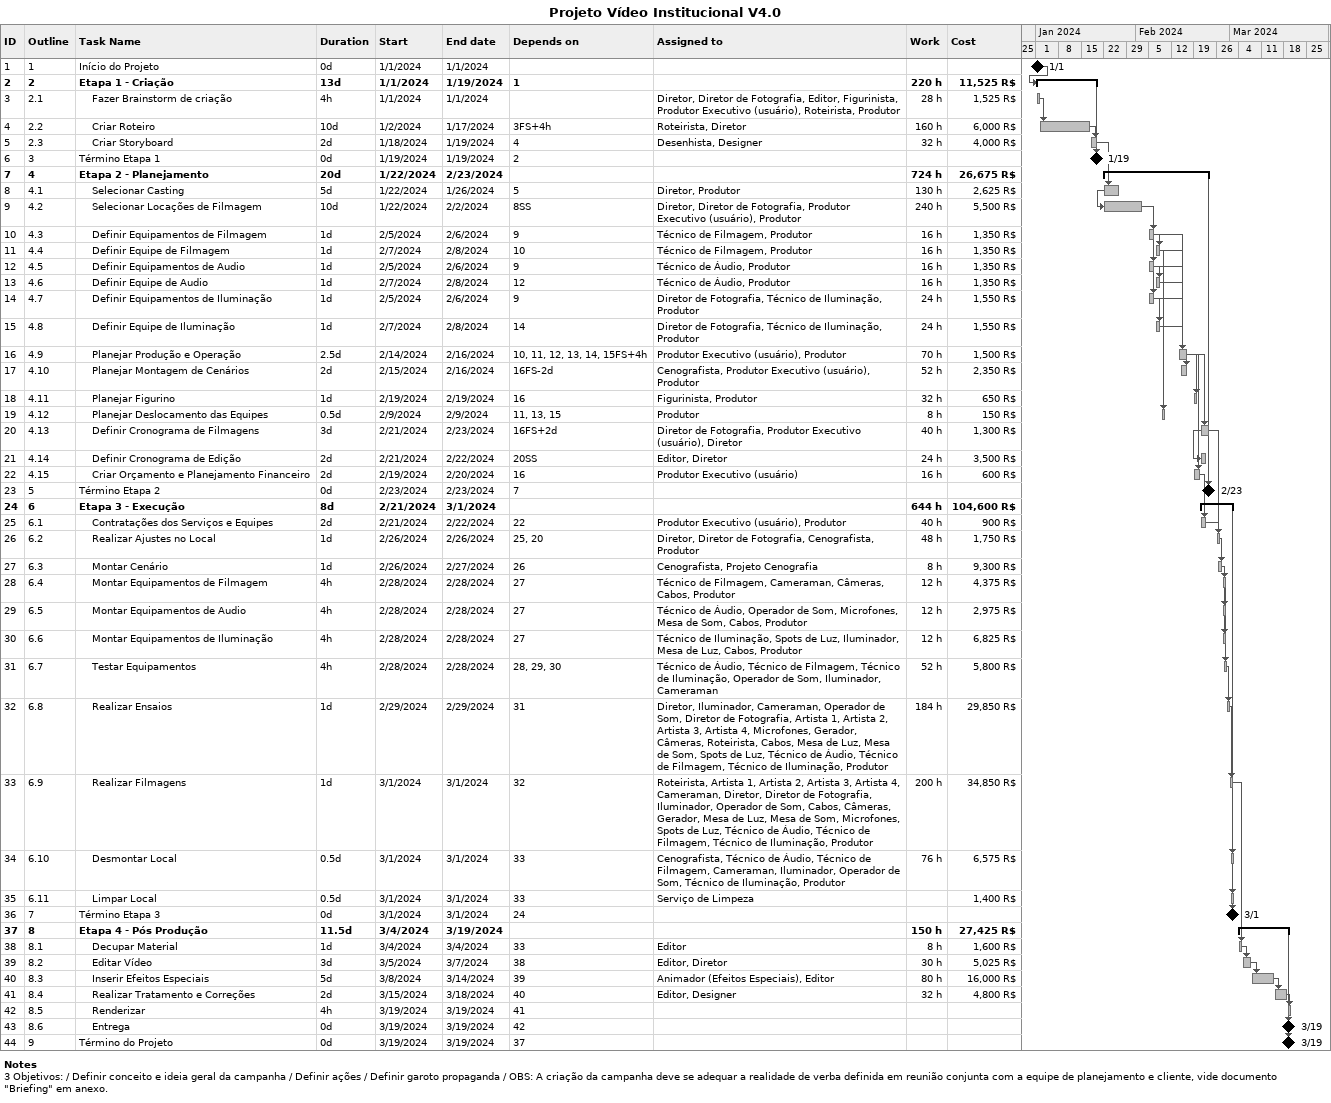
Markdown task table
Projeto Vídeo Institucional V4.0

| ID | WBS | Task | Duration | Start | Finish | Predecessors | Resources | Work (h) | Cost (R$) |
|---|---|---|---|---|---|---|---|---|---|
| 1 | 1 | Início do Projeto | 0d | 2024-01-01 | 2024-01-01 |  |  |  |  |
| 2 | 2 | **Etapa 1 - Criação** | 13d | 2024-01-01 | 2024-01-19 | 1 |  | 220 | 11525 |
| 3 | 2.1 | Fazer Brainstorm de criação | 4h | 2024-01-01 | 2024-01-01 |  | Diretor, Diretor de Fotografia, Editor, Figurinista, Produtor Executivo (usuário), Roteirista, Produtor | 28 | 1525 |
| 4 | 2.2 | Criar Roteiro | 10d | 2024-01-02 | 2024-01-17 | 3FS+4h | Roteirista, Diretor | 160 | 6000 |
| 5 | 2.3 | Criar Storyboard | 2d | 2024-01-18 | 2024-01-19 | 4 | Desenhista, Designer | 32 | 4000 |
| 6 | 3 | Término Etapa 1 | 0d | 2024-01-19 | 2024-01-19 | 2 |  |  |  |
| 7 | 4 | **Etapa 2 - Planejamento** | 20d | 2024-01-22 | 2024-02-23 |  |  | 724 | 26675 |
| 8 | 4.1 | Selecionar Casting | 5d | 2024-01-22 | 2024-01-26 | 5 | Diretor, Produtor | 130 | 2625 |
| 9 | 4.2 | Selecionar Locações de Filmagem | 10d | 2024-01-22 | 2024-02-02 | 8SS | Diretor, Diretor de Fotografia, Produtor Executivo (usuário), Produtor | 240 | 5500 |
| 10 | 4.3 | Definir Equipamentos de Filmagem | 1d | 2024-02-05 | 2024-02-06 | 9 | Técnico de Filmagem, Produtor | 16 | 1350 |
| 11 | 4.4 | Definir Equipe de Filmagem | 1d | 2024-02-07 | 2024-02-08 | 10 | Técnico de Filmagem, Produtor | 16 | 1350 |
| 12 | 4.5 | Definir Equipamentos de Audio | 1d | 2024-02-05 | 2024-02-06 | 9 | Técnico de Áudio, Produtor | 16 | 1350 |
| 13 | 4.6 | Definir Equipe de Audio | 1d | 2024-02-07 | 2024-02-08 | 12 | Técnico de Áudio, Produtor | 16 | 1350 |
| 14 | 4.7 | Definir Equipamentos de Iluminação | 1d | 2024-02-05 | 2024-02-06 | 9 | Diretor de Fotografia, Técnico de Iluminação, Produtor | 24 | 1550 |
| 15 | 4.8 | Definir Equipe de Iluminação | 1d | 2024-02-07 | 2024-02-08 | 14 | Diretor de Fotografia, Técnico de Iluminação, Produtor | 24 | 1550 |
| 16 | 4.9 | Planejar Produção e Operação | 2.5d | 2024-02-14 | 2024-02-16 | 10, 11, 12, 13, 14, 15FS+4h | Produtor Executivo (usuário), Produtor | 70 | 1500 |
| 17 | 4.10 | Planejar Montagem de Cenários | 2d | 2024-02-15 | 2024-02-16 | 16FS-2d | Cenografista, Produtor Executivo (usuário), Produtor | 52 | 2350 |
| 18 | 4.11 | Planejar Figurino | 1d | 2024-02-19 | 2024-02-19 | 16 | Figurinista, Produtor | 32 | 650 |
| 19 | 4.12 | Planejar Deslocamento das Equipes | 0.5d | 2024-02-09 | 2024-02-09 | 11, 13, 15 | Produtor | 8 | 150 |
| 20 | 4.13 | Definir Cronograma de Filmagens | 3d | 2024-02-21 | 2024-02-23 | 16FS+2d | Diretor de Fotografia, Produtor Executivo (usuário), Diretor | 40 | 1300 |
| 21 | 4.14 | Definir Cronograma de Edição | 2d | 2024-02-21 | 2024-02-22 | 20SS | Editor, Diretor | 24 | 3500 |
| 22 | 4.15 | Criar Orçamento e Planejamento Financeiro | 2d | 2024-02-19 | 2024-02-20 | 16 | Produtor Executivo (usuário) | 16 | 600 |
| 23 | 5 | Término Etapa 2 | 0d | 2024-02-23 | 2024-02-23 | 7 |  |  |  |
| 24 | 6 | **Etapa 3 - Execução** | 8d | 2024-02-21 | 2024-03-01 |  |  | 644 | 104600 |
| 25 | 6.1 | Contratações dos Serviços e Equipes | 2d | 2024-02-21 | 2024-02-22 | 22 | Produtor Executivo (usuário), Produtor | 40 | 900 |
| 26 | 6.2 | Realizar Ajustes no Local | 1d | 2024-02-26 | 2024-02-26 | 25, 20 | Diretor, Diretor de Fotografia, Cenografista, Produtor | 48 | 1750 |
| 27 | 6.3 | Montar Cenário | 1d | 2024-02-26 | 2024-02-27 | 26 | Cenografista, Projeto Cenografia | 8 | 9300 |
| 28 | 6.4 | Montar Equipamentos de Filmagem | 4h | 2024-02-28 | 2024-02-28 | 27 | Técnico de Filmagem, Cameraman, Câmeras, Cabos, Produtor | 12 | 4375 |
| 29 | 6.5 | Montar Equipamentos de Audio | 4h | 2024-02-28 | 2024-02-28 | 27 | Técnico de Áudio, Operador de Som, Microfones, Mesa de Som, Cabos, Produtor | 12 | 2975 |
| 30 | 6.6 | Montar Equipamentos de Iluminação | 4h | 2024-02-28 | 2024-02-28 | 27 | Técnico de Iluminação, Spots de Luz, Iluminador, Mesa de Luz, Cabos, Produtor | 12 | 6825 |
| 31 | 6.7 | Testar Equipamentos | 4h | 2024-02-28 | 2024-02-28 | 28, 29, 30 | Técnico de Áudio, Técnico de Filmagem, Técnico de Iluminação, Operador de Som, Iluminador, Cameraman | 52 | 5800 |
| 32 | 6.8 | Realizar Ensaios | 1d | 2024-02-29 | 2024-02-29 | 31 | Diretor, Iluminador, Cameraman, Operador de Som, Diretor de Fotografia, Artista 1, Artista 2, Artista 3, Artista 4, Microfones, Gerador, Câmeras, Roteirista, Cabos, Mesa de Luz, Mesa de Som, Spots de Luz, Técnico de Áudio, Técnico de Filmagem, Técnico de Iluminação, Produtor | 184 | 29850 |
| 33 | 6.9 | Realizar Filmagens | 1d | 2024-03-01 | 2024-03-01 | 32 | Roteirista, Artista 1, Artista 2, Artista 3, Artista 4, Cameraman, Diretor, Diretor de Fotografia, Iluminador, Operador de Som, Cabos, Câmeras, Gerador, Mesa de Luz, Mesa de Som, Microfones, Spots de Luz, Técnico de Áudio, Técnico de Filmagem, Técnico de Iluminação, Produtor | 200 | 34850 |
| 34 | 6.10 | Desmontar Local | 0.5d | 2024-03-01 | 2024-03-01 | 33 | Cenografista, Técnico de Áudio, Técnico de Filmagem, Cameraman, Iluminador, Operador de Som, Técnico de Iluminação, Produtor | 76 | 6575 |
| 35 | 6.11 | Limpar Local | 0.5d | 2024-03-01 | 2024-03-01 | 33 | Serviço de Limpeza |  | 1400 |
| 36 | 7 | Término Etapa 3 | 0d | 2024-03-01 | 2024-03-01 | 24 |  |  |  |
| 37 | 8 | **Etapa 4 - Pós Produção** | 11.5d | 2024-03-04 | 2024-03-19 |  |  | 150 | 27425 |
| 38 | 8.1 | Decupar Material | 1d | 2024-03-04 | 2024-03-04 | 33 | Editor | 8 | 1600 |
| 39 | 8.2 | Editar Vídeo | 3d | 2024-03-05 | 2024-03-07 | 38 | Editor, Diretor | 30 | 5025 |
| 40 | 8.3 | Inserir Efeitos Especiais | 5d | 2024-03-08 | 2024-03-14 | 39 | Animador (Efeitos Especiais), Editor | 80 | 16000 |
| 41 | 8.4 | Realizar Tratamento e Correções | 2d | 2024-03-15 | 2024-03-18 | 40 | Editor, Designer | 32 | 4800 |
| 42 | 8.5 | Renderizar | 4h | 2024-03-19 | 2024-03-19 | 41 |  |  |  |
| 43 | 8.6 | Entrega | 0d | 2024-03-19 | 2024-03-19 | 42 |  |  |  |
| 44 | 9 | Término do Projeto | 0d | 2024-03-19 | 2024-03-19 | 37 |  |  |  |

Notes
- 3: Objetivos: / Definir conceito e ideia geral da campanha / Definir ações / Definir garoto propaganda / OBS: A criação da campanha deve se adequar a realidade de verba definida em reunião conjunta com a equipe de planejamento e cliente, vide documento "Briefing" em anexo.
